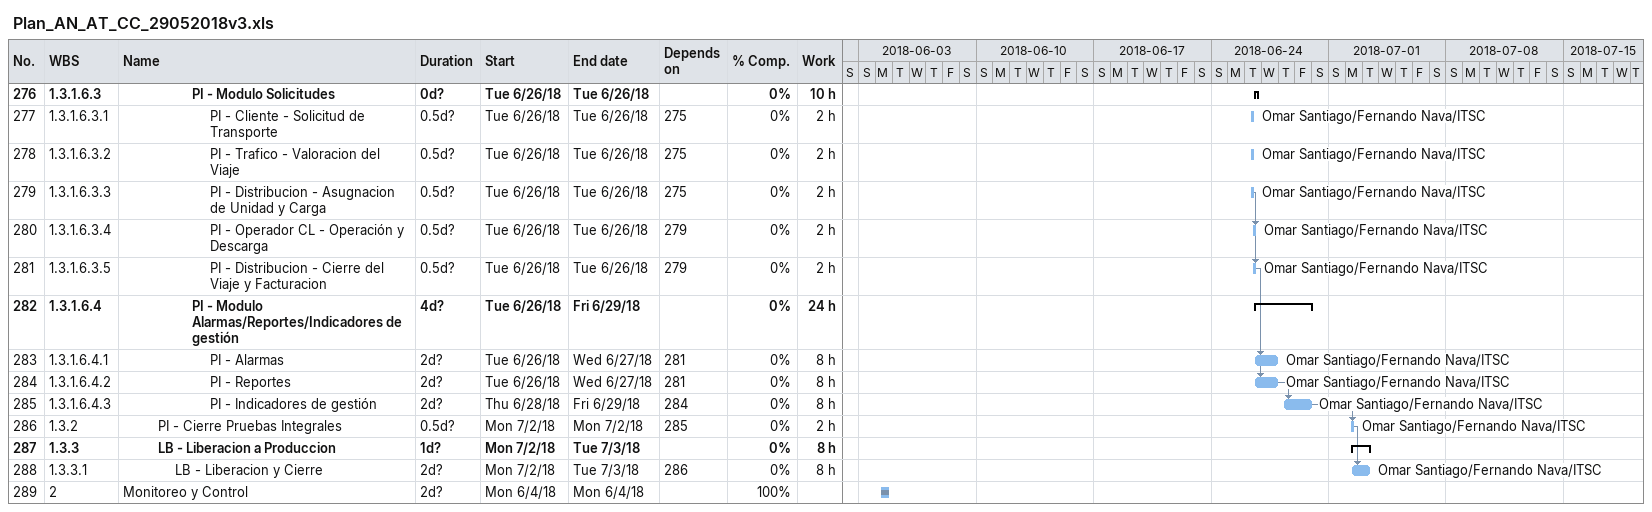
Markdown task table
Plan_AN_AT_CC_29052018v3.xls

| ID | WBS | Task | Duration | Start | Finish | Predecessors | Resources | % complete | Work (h) |
|---|---|---|---|---|---|---|---|---|---|
| 276 | 1.3.1.6.3 | **PI - Modulo Solicitudes** | 0d? | 2018-06-26 | 2018-06-26 |  |  | 0 | 10 |
| 277 | 1.3.1.6.3.1 | PI - Cliente - Solicitud de Transporte | 0.5d? | 2018-06-26 | 2018-06-26 | 275 | Omar Santiago/Fernando Nava/ITSC | 0 | 2 |
| 278 | 1.3.1.6.3.2 | PI - Trafico - Valoracion del Viaje | 0.5d? | 2018-06-26 | 2018-06-26 | 275 | Omar Santiago/Fernando Nava/ITSC | 0 | 2 |
| 279 | 1.3.1.6.3.3 | PI - Distribucion - Asugnacion de Unidad y Carga | 0.5d? | 2018-06-26 | 2018-06-26 | 275 | Omar Santiago/Fernando Nava/ITSC | 0 | 2 |
| 280 | 1.3.1.6.3.4 | PI - Operador CL - Operación y Descarga | 0.5d? | 2018-06-26 | 2018-06-26 | 279 | Omar Santiago/Fernando Nava/ITSC | 0 | 2 |
| 281 | 1.3.1.6.3.5 | PI - Distribucion - Cierre del Viaje y Facturacion | 0.5d? | 2018-06-26 | 2018-06-26 | 279 | Omar Santiago/Fernando Nava/ITSC | 0 | 2 |
| 282 | 1.3.1.6.4 | **PI - Modulo Alarmas/Reportes/Indicadores de gestión** | 4d? | 2018-06-26 | 2018-06-29 |  |  | 0 | 24 |
| 283 | 1.3.1.6.4.1 | PI - Alarmas | 2d? | 2018-06-26 | 2018-06-27 | 281 | Omar Santiago/Fernando Nava/ITSC | 0 | 8 |
| 284 | 1.3.1.6.4.2 | PI - Reportes | 2d? | 2018-06-26 | 2018-06-27 | 281 | Omar Santiago/Fernando Nava/ITSC | 0 | 8 |
| 285 | 1.3.1.6.4.3 | PI - Indicadores de gestión | 2d? | 2018-06-28 | 2018-06-29 | 284 | Omar Santiago/Fernando Nava/ITSC | 0 | 8 |
| 286 | 1.3.2 | PI - Cierre Pruebas Integrales | 0.5d? | 2018-07-02 | 2018-07-02 | 285 | Omar Santiago/Fernando Nava/ITSC | 0 | 2 |
| 287 | 1.3.3 | **LB - Liberacion a Produccion** | 1d? | 2018-07-02 | 2018-07-03 |  |  | 0 | 8 |
| 288 | 1.3.3.1 | LB - Liberacion y Cierre | 2d? | 2018-07-02 | 2018-07-03 | 286 | Omar Santiago/Fernando Nava/ITSC | 0 | 8 |
| 289 | 2 | Monitoreo y Control | 2d? | 2018-06-04 | 2018-06-04 |  |  | 100 |  |
